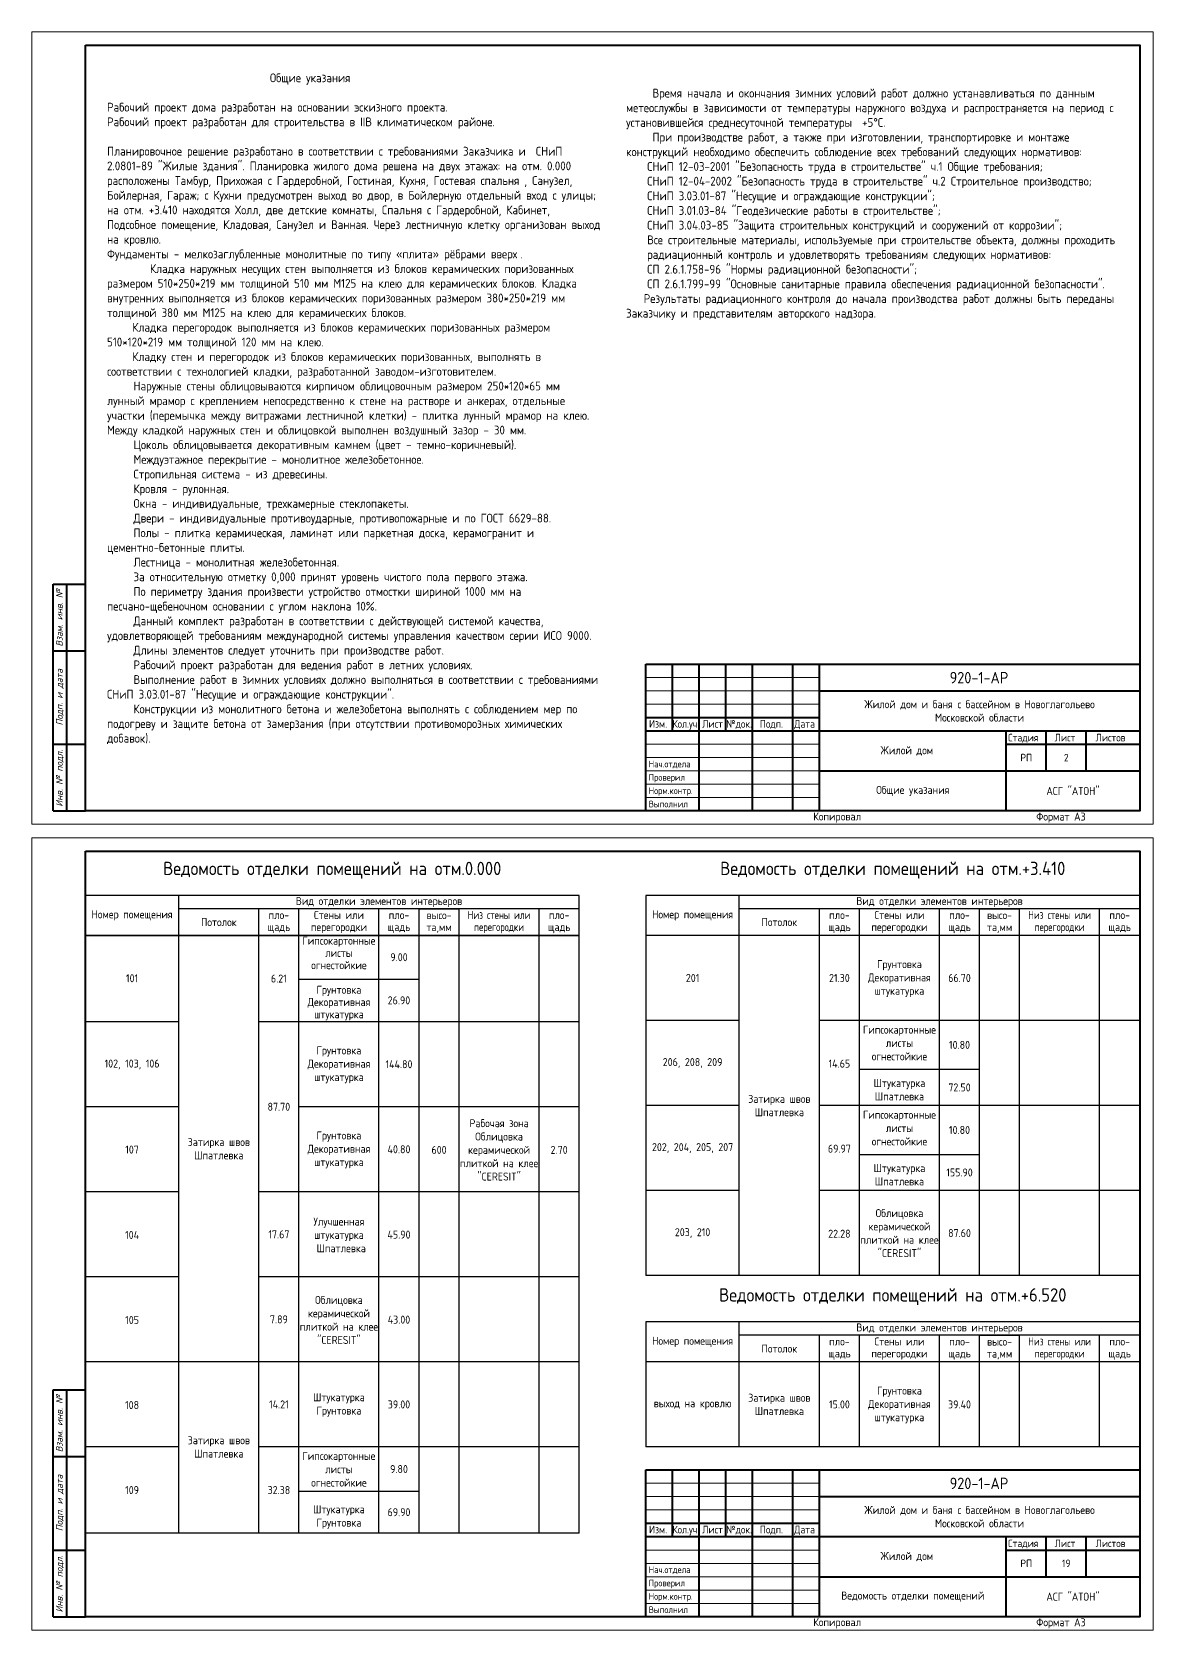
# Model space of a CAD drawing. Header units: millimetres. Extents: x 854812 to 1164625, y 589925 to 823301.
# Drawn here: x 1115054 to 1157054, y 652126 to 712026 of the extents above; entities that cross this region are included whole.
import ezdxf
from ezdxf.enums import TextEntityAlignment as Align

# ---------------------------------------------------------------- set-up
doc = ezdxf.new("R2010")
doc.units = ezdxf.units.MM
doc.layers.add('Text', color=7, linetype='Continuous', lineweight=15)
doc.layers.add('текст', color=7, linetype='Continuous', lineweight=13)
doc.styles.add('GOST 2.304', font='isocpeur.ttf', dxfattribs={"width": 0.9})
doc.styles.get("Standard").update_dxf_attribs({"font": 'arial.ttf'})
doc.styles.add('Ок1', font='isocpeur.ttf', dxfattribs={"oblique": 15})
doc.styles.add('Оксана', font='arial.ttf')

# ---------------------------------------------------------------- blocks, each defined once
blk = doc.blocks.new('*U8')
at = {"color": 7, "linetype": 'Continuous', "lineweight": 40}
for p, q in [((-412, 90), (-400, 90)), ((-412, 5), (-412, 90)), ((-407, 5), (-407, 90)), ((-412, 65), (-400, 65)), ((-190, 60), (-5, 60)), ((-190, 5), (-190, 60)), ((-180, 35), (-180, 60)), ((-170, 5), (-170, 60)), ((-160, 35), (-160, 60)), ((-150, 5), (-150, 60)), ((-135, 5), (-135, 60)), ((-125, 5), (-125, 60)), ((-125, 50), (-5, 50)), ((-190, 40), (-125, 40)), ((-412, 30), (-400, 30)), ((-190, 35), (-125, 35)), ((-125, 35), (-5, 35)), ((-55, 5), (-55, 35)), ((-55, 30), (-5, 30)), ((-40, 20), (-40, 35)), ((-25, 20), (-25, 35)), ((-125, 20), (-5, 20)), ((-412, 5), (-400, 5))]:
    blk.add_line(p, q, dxfattribs=at)
at = {"color": 7, "linetype": 'Continuous', "lineweight": 20}
for p, q in [((-190, 55), (-125, 55)), ((-190, 50), (-125, 50)), ((-190, 45), (-125, 45)), ((-190, 30), (-125, 30)), ((-190, 25), (-125, 25)), ((-190, 20), (-125, 20)), ((-190, 15), (-125, 15)), ((-190, 10), (-125, 10))]:
    blk.add_line(p, q, dxfattribs=at)
at = {"color": 7, "linetype": 'Continuous', "lineweight": 0}
blk.add_lwpolyline([(-420, 297), (0, 297), (0, 0), (-420, 0)], close=True, dxfattribs=at)
at = {"color": 7, "linetype": 'Continuous', "lineweight": 40}
blk.add_lwpolyline([(-400, 292), (-5, 292), (-5, 5), (-400, 5)], close=True, dxfattribs=at)
at = {"color": 7, "style": 'Оксана', "flags": 8}
for tag, height, p in [('НАИМЕНОВАНИЕ_ОБЪЕКТА_СТРОИТЕЛЬСТВА', 2.71, (-64.88, 42.01)), ('НАИМЕНОВАНИЕ_ЧЕРТЕЖА', 2.86, (-88.9, 11.79))]:
    blk.add_attdef(tag, text='', height=height, dxfattribs=at).set_placement(p, align=Align.MIDDLE_CENTER)
at = {"color": 7, "linetype": 'Continuous', "lineweight": 20, "style": 'Оксана', "flags": 8}
blk.add_attdef('ИНВ.№ПОДЛ.', text='', height=2.5, rotation=90, dxfattribs=at).set_placement((-403.5, 17.5), align=Align.MIDDLE_CENTER)
for tag, height, p in [('НАИМЕНОВАНИЕ_СООРУЖЕНИЯ', 3.57, (-91.21, 26.62)), ('ОРГАНИЗАЦИЯ/ЛИЦЕНЗИЯ', 2.29, (-29.74, 11.97))]:
    blk.add_attdef(tag, text='', height=height, dxfattribs=at).set_placement(p, align=Align.MIDDLE_CENTER)
at = {"color": 7, "linetype": 'Continuous', "lineweight": 20, "flags": 8}
for tag, p in [('---------------------------------------------------', (-210, 5)), ('--------------------------------------------------', (-210, -2))]:
    blk.add_attdef(tag, text='', height=0.143, dxfattribs=at).set_placement(p, align=Align.TOP_LEFT)
at = {"layer": 'Text', "color": 7, "linetype": 'Continuous', "lineweight": 20, "style": 'GOST 2.304', "width": 0.9}
for s, p in [('Изм.', (-188.83, 36.23)), ('Лист', (-168.89, 36.23)), ('№док.', (-159.89, 36.23)), ('Подп.', (-147.29, 36.23)), ('Дата', (-134.42, 36.23)), ('Стадия', (-54.33, 31.07)), ('Лист', (-36.84, 31.07)), ('Листов', (-21.51, 31.07))]:
    blk.add_text(s, height=2.857, dxfattribs=at).set_placement(p)
at = {"layer": 'Text', "color": 7, "linetype": 'Continuous', "lineweight": 20, "style": 'GOST 2.304', "width": 0.833333}
blk.add_text('Кол.уч.', height=2.857, dxfattribs=at).set_placement((-180, 36.23), (-170, 36.23), align=Align.FIT)
at = {"layer": 'Text', "color": 7, "linetype": 'Continuous', "lineweight": 20, "style": 'GOST 2.304', "width": 0.9, "flags": 8}
blk.add_attdef('ОБОЗНАЧЕНИЕ_ДОКУМЕНТА', text='', height=4.29, dxfattribs=at).set_placement((-65.21, 54.98), align=Align.MIDDLE_CENTER)
at = {"layer": 'Text', "color": 7, "style": 'GOST 2.304', "width": 0.9, "flags": 8}
for tag, p in [('СТАДИЯ', (-47.5, 25)), ('ЛИСТ', (-32.5, 25)), ('ЛИСТОВ', (-15, 25))]:
    blk.add_attdef(tag, text='', height=2.86, dxfattribs=at).set_placement(p, align=Align.MIDDLE_CENTER)
at = {"layer": 'текст', "color": 7, "linetype": 'Continuous', "style": 'Ок1', "oblique": 15}
for s, p in [('Взам. инв. №', (-408.5, 66.63)), ('Подп. и дата', (-408.5, 37.05)), ('Инв. № подл.', (-408.5, 6.6))]:
    blk.add_text(s, height=2.5, rotation=90.00021, dxfattribs=at).set_placement(p)

msp = doc.modelspace()

# ---------------------------------------------------------------- linework, layer by layer
at = {"lineweight": 30}
for p, q in [((1138053.9, 679661.9), (1138053.9, 665409.8)), ((1138053.9, 679474), (1138053.9, 669155.6)), ((1129553.9, 679161.9), (1131053.9, 679161.9)), ((1129553.9, 679161.9), (1131053.9, 679161.9)), ((1138053.9, 663676.9), (1138053.9, 658988.9))]:
    msp.add_line(p, q, dxfattribs=at)
for p, q in [((1150553.9, 679161.9), (1152053.9, 679161.9)), ((1150553.9, 679161.9), (1152053.9, 679161.9)), ((1125053.9, 676528.6), (1129553.9, 676528.6)), ((1120553.9, 674929), (1117053.9, 674929)), ((1135553.9, 674929), (1123553.9, 674929)), ((1141553.9, 674973.8), (1138053.9, 674973.8)), ((1156553.9, 674973.8), (1144553.9, 674973.8)), ((1146053.9, 673144.4), (1150553.9, 673144.4)), ((1120553.9, 671741), (1117053.9, 671741)), ((1135553.9, 671741), (1125053.9, 671741)), ((1141553.9, 671785.8), (1138053.9, 671785.8)), ((1156553.9, 671785.8), (1144553.9, 671785.8)), ((1146053.9, 669956.4), (1150553.9, 669956.4)), ((1120553.9, 668553), (1117053.9, 668553)), ((1135553.9, 668553), (1123553.9, 668553)), ((1141553.9, 668597.8), (1138053.9, 668597.8)), ((1156553.9, 668597.8), (1144553.9, 668597.8)), ((1120553.9, 665365), (1117053.9, 665365)), ((1135553.9, 665365), (1123553.9, 665365)), ((1156553.9, 665409.8), (1138053.9, 665409.8)), ((1150553.9, 663176.9), (1152053.9, 663176.9)), ((1150553.9, 663176.9), (1152053.9, 663176.9)), ((1135553.9, 662176.9), (1117053.9, 662176.9)), ((1120553.9, 658988.9), (1117053.9, 658988.9)), ((1135553.9, 658988.9), (1123553.9, 658988.9)), ((1156553.9, 658988.9), (1138053.9, 658988.9)), ((1125053.9, 657330.6), (1129553.9, 657330.6)), ((1135553.9, 655756.1), (1117053.9, 655756.1))]:
    msp.add_line(p, q)
for points in [[(1135553.9, 655756.1), (1135553.9, 679661.9), (1117053.9, 679661.9)], [(1120553.9, 678161.9), (1120553.9, 679661.9)], [(1156553.9, 668597.8), (1156553.9, 679661.9), (1138053.9, 679661.9)], [(1141553.9, 678161.9), (1141553.9, 679661.9)], [(1135553.9, 679161.9), (1120553.9, 679161.9)], [(1123553.9, 678161.9), (1123553.9, 679161.9)], [(1125053.9, 678161.9), (1125053.9, 679161.9)], [(1128053.9, 678161.9), (1128053.9, 679161.9)], [(1129553.9, 678161.9), (1129553.9, 679161.9)], [(1131053.9, 678161.9), (1131053.9, 679161.9)], [(1134053.9, 678161.9), (1134053.9, 679161.9)], [(1156553.9, 679161.9), (1141553.9, 679161.9)], [(1144553.9, 678161.9), (1144553.9, 679161.9)], [(1146053.9, 678161.9), (1146053.9, 679161.9)], [(1149053.9, 678161.9), (1149053.9, 679161.9)], [(1150553.9, 678161.9), (1150553.9, 679161.9)], [(1152053.9, 678161.9), (1152053.9, 679161.9)], [(1155053.9, 678161.9), (1155053.9, 679161.9)], [(1135553.9, 678161.9), (1117053.9, 678161.9)], [(1117053.9, 678161.9), (1135553.9, 678161.9)], [(1120553.9, 655756.1), (1120553.9, 678161.9)], [(1123553.9, 655756.1), (1123553.9, 678161.9)], [(1125053.9, 655756.1), (1125053.9, 678161.9)], [(1128053.9, 655756.1), (1128053.9, 678161.9)], [(1129553.9, 655756.1), (1129553.9, 678161.9)], [(1131053.9, 655756.1), (1131053.9, 678161.9)], [(1134053.9, 655756.1), (1134053.9, 678161.9)], [(1156553.9, 678161.9), (1138053.9, 678161.9)], [(1141553.9, 665409.8), (1141553.9, 678161.9)], [(1144553.9, 665409.8), (1144553.9, 678161.9)], [(1146053.9, 665409.8), (1146053.9, 678161.9)], [(1149053.9, 665409.8), (1149053.9, 678161.9)], [(1150553.9, 665409.8), (1150553.9, 678161.9)], [(1152053.9, 665409.8), (1152053.9, 678161.9)], [(1155053.9, 665409.8), (1155053.9, 678161.9)], [(1156553.9, 652609.9), (1156553.9, 663674), (1138053.9, 663674)], [(1141553.9, 658988.9), (1141553.9, 663676.9)], [(1156553.9, 663176.9), (1141553.9, 663176.9)], [(1144553.9, 658988.9), (1144553.9, 663176.9)], [(1146053.9, 658988.9), (1146053.9, 663176.9)], [(1149053.9, 658988.9), (1149053.9, 663176.9)], [(1150553.9, 658988.9), (1150553.9, 663176.9)], [(1152053.9, 658988.9), (1152053.9, 663176.9)], [(1155053.9, 658988.9), (1155053.9, 663176.9)], [(1156553.9, 662176.9), (1138053.9, 662176.9)]]:
    msp.add_lwpolyline(points, dxfattribs=at)

# ---------------------------------------------------------------- block references
at = {"ltscale": 130}
ref = msp.add_blockref('*U8', (1157053.9, 682326.2), dxfattribs=dict(at, xscale=100, yscale=100, zscale=100))
ref.add_attrib('ОБОЗНАЧЕНИЕ_ДОКУМЕНТА', '920-1-АР', dxfattribs={"layer": 'Text', "color": 7, "linetype": 'Continuous', "lineweight": 20, "height": 428.57, "style": 'GOST 2.304', "width": 0.9}).set_placement((1150533.2, 687824.5), align=Align.MIDDLE_CENTER)
ref.add_attrib('СТАДИЯ', 'РП', dxfattribs={"layer": 'Text', "color": 7, "height": 285.71, "style": 'GOST 2.304', "width": 0.9}).set_placement((1152303.9, 684826.2), align=Align.MIDDLE_CENTER)
ref.add_attrib('ЛИСТ', '2', dxfattribs={"layer": 'Text', "color": 7, "height": 285.7, "style": 'GOST 2.304', "width": 0.9}).set_placement((1153803.9, 684826.2), align=Align.MIDDLE_CENTER)
ref = msp.add_blockref('*U8', (1157053.9, 652126.2), dxfattribs=dict(at, xscale=100, yscale=100, zscale=100))
ref.add_attrib('ОБОЗНАЧЕНИЕ_ДОКУМЕНТА', '920-1-АР', dxfattribs={"layer": 'Text', "color": 7, "linetype": 'Continuous', "lineweight": 20, "height": 428.57, "style": 'GOST 2.304', "width": 0.9}).set_placement((1150533.2, 657624.5), align=Align.MIDDLE_CENTER)
ref.add_attrib('СТАДИЯ', 'РП', dxfattribs={"layer": 'Text', "color": 7, "height": 285.71, "style": 'GOST 2.304', "width": 0.9}).set_placement((1152303.9, 654626.2), align=Align.MIDDLE_CENTER)
ref.add_attrib('ЛИСТ', '19', dxfattribs={"layer": 'Text', "color": 7, "height": 285.71, "style": 'GOST 2.304', "width": 0.9}).set_placement((1153803.9, 654626.2), align=Align.MIDDLE_CENTER)

# ---------------------------------------------------------------- texts
at = {"layer": 'Text', "color": 7, "style": 'GOST 2.304', "width": 0.9}
for s, p in [('Нач.отдела', (1138161.6, 684462.6)), ('Проверил', (1138161.6, 683962.6)), ('Норм.контр.', (1138161.6, 683462.6)), ('Выполнил', (1138161.6, 682962.6)), ('Нач.отдела', (1138161.6, 654262.6)), ('Проверил', (1138161.6, 653762.6)), ('Норм.контр.', (1138161.6, 653262.6)), ('Выполнил', (1138161.6, 652762.6))]:
    msp.add_text(s, height=250, dxfattribs=at).set_placement(p)
at = {"layer": 'Text', "color": 1, "char_height": 300, "attachment_point": 5, "style": 'GOST 2.304'}
for s, insert, width in [('{\\C256;Жилой дом и баня с бассейном в Новоглагольево\\PМосковской области}', (1150553.9, 686576.2), 12000), ('{\\C256;Жилой дом}', (1147829.1, 685076.2), 6550.467), ('{\\C256;Жилой дом и баня с бассейном в Новоглагольево\\PМосковской области}', (1150553.9, 656376.2), 12000), ('{\\C256;Жилой дом}', (1147829.1, 654876.2), 6550.467)]:
    msp.add_mtext(s, dxfattribs=dict(at, insert=insert, width=width))
at = {"layer": 'Text', "color": 7, "char_height": 300, "attachment_point": 5, "style": 'GOST 2.304'}
for s, insert, width in [('{\\C0;Общие указания }', (1148053.9, 683576.2), 7211.899), ('{\\C0;АСГ "АТОН"}', (1154053.9, 683576.2), 5000), ('Копиpовал ', (1145220.3, 682576.2), 5000), ('Формат А3', (1153604.4, 682576.2), 5000), ('{\\fISOCPEUR|b0|i0|c161|p34;\\C256;6.21}', (1124303.9, 676545.5), 1500), ('{\\fISOCPEUR|b0|i0|c161|p34;\\C256;14.65}', (1145303.9, 673357.4), 1500), ('{\\C256;87.70}', (1124303.9, 671741), 1500), ('{\\fISOCPEUR|b0|i0|c161|p34;\\C256;69.97}', (1145303.9, 670169.4), 1500), ('{\\fISOCPEUR|b0|i0|c161|p34;\\C256;17.67}', (1124303.9, 666959), 1500), ('{\\fISOCPEUR|b0|i0|c161|p34;\\C256;22.28}', (1145303.9, 666981.4), 1500), ('{\\fISOCPEUR|b0|i0|c161|p34;\\C256;7.89}', (1124303.9, 663771), 1500), ('{\\fISOCPEUR|b0|i0|c161|p34;\\C256;14.21}', (1124303.9, 660582.9), 1500), ('{\\fISOCPEUR|b0|i0|c161|p34;\\C256;32.38}', (1124303.9, 657372.5), 1500), ('{\\C256;Ведомость отделки помещений}', (1148053.9, 653376.2), 7211.899), ('{\\C0;АСГ "АТОН"}', (1154053.9, 653376.2), 5000), ('Копиpовал ', (1145220.3, 652376.2), 5000), ('Формат А3', (1153604.4, 652376.2), 5000)]:
    msp.add_mtext(s, dxfattribs=dict(at, insert=insert, width=width))
at = {"layer": 'Text', "lineweight": 30, "insert": (1128053.9, 679411.9), "char_height": 300, "width": 12000, "attachment_point": 5, "style": 'GOST 2.304'}
msp.add_mtext('Вид отделки элементов интерьеров', dxfattribs=at)
at = {"layer": 'Text', "char_height": 300, "attachment_point": 5, "style": 'GOST 2.304'}
for s, insert, width in [('Вид отделки элементов интерьеров', (1149053.9, 679411.9), 12000), ('Номер помещения', (1118803.9, 678911.9), 3500), ('Потолок', (1122053.9, 678661.9), 12000), ('Номер помещения', (1139803.9, 678911.9), 3500), ('Потолок', (1143053.9, 678661.9), 12000), ('Грунтовка\\PДекоративная штукатурка ', (1147553.9, 676545.5), 3000), ('101', (1118803.9, 676556.7), 3500), ('201', (1139803.9, 676567.9), 3500), ('Гипсокартонные листы огнестойкие\\P\\PШтукатурка Шпатлевка', (1147553.9, 673379.8), 3000), ('Грунтовка\\PДекоративная штукатурка ', (1126553.9, 673312.6), 3000), ('102, 103, 106', (1118803.9, 673323.8), 3500), ('206, 208, 209', (1139803.9, 673379.8), 3500), ('Затирка швов\\PШпатлевка', (1143053.9, 671785.8), 3000), ('Гипсокартонные листы огнестойкие\\P\\PШтукатурка Шпатлевка', (1147553.9, 670191.8), 3000), ('{\\W0.9;Рабочая зона Облицовка\\Pкерамической\\Pплиткой на клее "CERESIT"}', (1132553.9, 670124.6), 3000), ('107', (1118803.9, 670135.8), 3500), ('Затирка швов\\PШпатлевка', (1122053.9, 670169.4), 3000), ('Грунтовка\\PДекоративная штукатурка ', (1126553.9, 670124.6), 3000), ('202, 204, 205, 207', (1139803.9, 670191.8), 3500), ('600', (1130303.9, 670124.6), 1500), ('2.70', (1134803.9, 670124.6), 1500), ('{\\W0.9;Облицовка керамической\\Pплиткой на клее "CERESIT"}', (1147553.9, 667003.8), 3000), ('{\\C7;Улучшенная штукатурка \\P} Шпатлевка', (1126553.9, 666936.6), 3000), ('104', (1118803.9, 666936.6), 3500), ('203, 210', (1139803.9, 667003.8), 3500), ('{\\W0.9;Облицовка керамической\\Pплиткой на клее "CERESIT"}', (1126553.9, 663748.6), 3000), ('105', (1118803.9, 663748.6), 3500), ('Номер помещения', (1139803.9, 662926.9), 3500), ('Вид отделки элементов интерьеров', (1149053.9, 663426.9), 12000), ('Потолок', (1143053.9, 662676.9), 12000), ('108', (1118803.9, 660560.5), 3500), ('Штукатурка\\PГрунтовка', (1126553.9, 660560.5), 3000), ('Затирка швов\\PШпатлевка', (1143053.9, 660582.9), 3000), ('Грунтовка\\PДекоративная штукатурка ', (1147553.9, 660560.5), 3000), ('выход на кровлю', (1139803.9, 660582.9), 3500), ('Затирка швов\\PШпатлевка', (1122053.9, 658988.9), 3000), ('Гипсокартонные листы огнестойкие\\P\\PШтукатурка\\PГрунтовка', (1126553.9, 657361.3), 3000), ('109', (1118803.9, 657372.5), 3500)]:
    msp.add_mtext(s, dxfattribs=dict(at, insert=insert, width=width))
for s, insert, width, line_spacing_factor in [('пло-\\Pщадь', (1124303.9, 678661.9), 12000, 0.9), ('Стены или перегородки', (1126553.9, 678661.9), 3000, 0.9), ('пло-\\Pщадь', (1128803.9, 678661.9), 12000, 0.9), ('высо-\\Pта,мм', (1130303.9, 678661.9), 12000, 0.9), ('{\\W0.8;Низ стены или перегородки}', (1132553.9, 678661.9), 3000, 0.9), ('пло-\\Pщадь', (1134803.9, 678661.9), 12000, 0.9), ('пло-\\Pщадь', (1145303.9, 678661.9), 12000, 0.9), ('Стены или перегородки', (1147553.9, 678661.9), 3000, 0.9), ('пло-\\Pщадь', (1149803.9, 678661.9), 12000, 0.9), ('высо-\\Pта,мм', (1151303.9, 678661.9), 12000, 0.9), ('{\\W0.8;Низ стены или перегородки}', (1153553.9, 678661.9), 3000, 0.9), ('пло-\\Pщадь', (1155803.9, 678661.9), 12000, 0.9), ('Гипсокартонные листы огнестойкие\\P\\PГрунтовка\\PДекоративная штукатурка ', (1126553.9, 676545.5), 3000, 0.92), ('9.00', (1128803.9, 677345.2), 1500, 0.9), ('21.30', (1145303.9, 676567.9), 1500, 0.9), ('66.70', (1149803.9, 676567.9), 1500, 0.9), ('26.90', (1128803.9, 675728.8), 1500, 0.9), ('10.80', (1149803.9, 674059.1), 1500, 0.9), ('144.80', (1128803.9, 673335), 1500, 0.9), ('72.50', (1149803.9, 672465.1), 1500, 0.9), ('10.80', (1149803.9, 670871.1), 1500, 0.9), ('40.80', (1128803.9, 670147), 1500, 0.9), ('155.90', (1149803.9, 669277.1), 1500, 0.9), ('45.90', (1128803.9, 666947.8), 1500, 0.9), ('87.60', (1149803.9, 667003.8), 1500, 0.9), ('43.00', (1128803.9, 663759.8), 1500, 0.9), ('Стены или перегородки', (1147553.9, 662676.9), 3000, 0.9), ('пло-\\Pщадь', (1145303.9, 662676.9), 12000, 0.9), ('пло-\\Pщадь', (1149803.9, 662676.9), 12000, 0.9), ('высо-\\Pта,мм', (1151303.9, 662676.9), 12000, 0.9), ('{\\W0.8;Низ стены или перегородки}', (1153553.9, 662676.9), 3000, 0.9), ('пло-\\Pщадь', (1155803.9, 662676.9), 12000, 0.9), ('39.00', (1128803.9, 660582.9), 1500, 0.9), ('15.00', (1145303.9, 660582.9), 1500, 0.9), ('39.40', (1149803.9, 660582.9), 1500, 0.9), ('9.80', (1128803.9, 658159.8), 1500, 0.9), ('69.90', (1128803.9, 656543.4), 1500, 0.9)]:
    msp.add_mtext(s, dxfattribs=dict(at, insert=insert, width=width, line_spacing_factor=line_spacing_factor))
at = {"layer": 'текст', "color": 7, "style": 'GOST 2.304', "width": 0.9}
for s, p in [('Ведомость отделки помещений на отм.0.000', (1126303.9, 680423.6)), ('Ведомость отделки помещений на отм.+3.410', (1147303.9, 680423.6)), ('Ведомость отделки помещений на отм.+6.520', (1147303.9, 664438.7))]:
    msp.add_text(s, height=500, dxfattribs=at).set_placement(p, align=Align.CENTER)
at = {"layer": 'текст', "ltscale": 75, "char_height": 330, "attachment_point": 1, "style": 'GOST 2.304'}
for s, insert, width in [('\\pi6102.4;Общие указания\\P\\pi9256.2;\\P\\pi0;Рабочий проект дома разработан на основании эскизного проекта.\\PРабочий проект разработан для строительства в IIВ климатическом районе. \\P         \\PПланировочное решение разработано в соответствии с требованиями Заказчика и  СНиП 2.0801-89 "Жилые здания". Планировка жилого дома решена на двух этажах: на отм. 0.000 расположены Тамбур, Прихожая с Гардеробной, Гостиная, Кухня, Гостевая спальня , Санузел, Бойлерная, Гараж; с Кухни предусмотрен выход во двор, в Бойлерную отдельный вход с улицы; на отм. +3.410 находятся Холл, две детские комнаты, Спальня с Гардеробной, Кабинет, Подсобное помещение, Кладовая, Санузел и Ванная. Через лестничную клетку организован выход на кровлю.\\PФундаменты - мелкозаглубленные монолитные по типу «плита» рёбрами вверх{\\fArial|b0|i0|c204|p34; }.\\P\\pi660;     Кладка наружных несущих стен выполняется из блоков керамических поризованных размером {\\C7;510*250*219 мм} толщиной 510 мм М125 на клею для керамических блоков. Кладка внутренних выполняется из блоков керамических поризованных размером {\\C7;380*250*219 мм} толщиной 380 мм М125 на клею для керамических блоков.\\P\\pi0;     Кладка перегородок выполняется из блоков керамических поризованных размером {\\C7;510*120*219 мм} толщиной 120 мм на клею.\\P     Кладку стен и перегородок из блоков керамических поризованных, выполнять в соответствии с технологией кладки, разработанной заводом-изготовителем.\\P\\pi990;Наружные стены облицовываются кирпичом облицовочным {\\C7;размером 250*120*65 мм} {\\C7;лунный мрамор} с креплением непосредственно к стене на растворе и анкерах, отдельные участки (перемычка между витражами лестничной клетки) - плитка {\\C7;лунный мрамор }на клею. Между кладкой наружных стен и облицовкой выполнен воздушный зазор - 30 мм.\\PЦоколь облицовывается декоративным камнем (цвет - темно-коричневый). \\PМеждуэтажное перекрытие - монолитное железобетонное.\\PСтропильная система - из древесины.\\PКровля - рулонная.\\PОкна - индивидуальные, трехкамерные стеклопакеты.\\PДвери - индивидуальные противоударные, противопожарные и по ГОСТ 6629-88.\\PПолы - плитка керамическая, ламинат или паркетная доска, керамогранит и {\\C7;цементно-бетонные плиты}.\\PЛестница - монолитная железобетонная.\\PЗа относительную отметку 0,000 принят уровень чистого пола первого этажа.\\PПо периметру здания произвести устройство отмостки шириной 1000 мм на песчано-щебеночном основании с углом наклона 10%.\\PДанный комплект разработан в соответствии с действующей системой качества,  удовлетворяющей требованиям международной системы управления качеством серии ИСО 9000.\\PДлины элементов следует уточнить при производстве работ.\\PРабочий проект разработан для ведения работ в летних условиях.\\PВыполнение работ в зимних условиях должно выполняться в соответствии с требованиями СНиП 3.03.01-87 "Несущие и ограждающие конструкции".\\PКонструкции из монолитного бетона и железобетона выполнять с соблюдением мер по подогреву и защите бетона от замерзания (при отсутствии противоморозных химических добавок). ', (1117867.2, 710471.7), 18471.479), ('\\pi990;Время начала и окончания зимних условий работ должно устанавливаться по данным метеослужбы в зависимости от температуры наружного воздуха и распространяется на период с установившейся среднесуточной температуры  +5°С.\\PПри производстве работ, а также при изготовлении, транспортировке и монтаже конструкций необходимо обеспечить соблюдение всех требований следующих нормативов:\\P\\pi0,l789.76;СНиП 12-03-2001 "Безопасность труда в строительстве" ч.1 Общие требования;\\PСНиП 12-04-2002 "Безопасность труда в строительстве" ч.2 Строительное производство;\\PСНиП 3.03.01-87 "Несущие и ограждающие конструкции";\\PСНиП 3.01.03-84 "Геодезические работы в строительстве";\\PСНиП 3.04.03-85 "Защита строительных конструкций и сооружений от коррозии";\\PВсе строительные материалы, используемые при строительстве объекта, должны проходить радиационный контроль и удовлетворять требованиям следующих нормативов:\\PСП 2.6.1.758-96 "Нормы радиационной безопасности";\\PСП 2.6.1.799-99 "Основные санитарные правила обеспечения радиационной безопасности".\\P\\pi660,l0;Результаты радиационного контроля до начала производства работ должны быть переданы Заказчику и представителям авторского надзора.', (1137312.5, 709899.6), 19000)]:
    msp.add_mtext(s, dxfattribs=dict(at, insert=insert, width=width))

doc.saveas('drawing.dxf')
